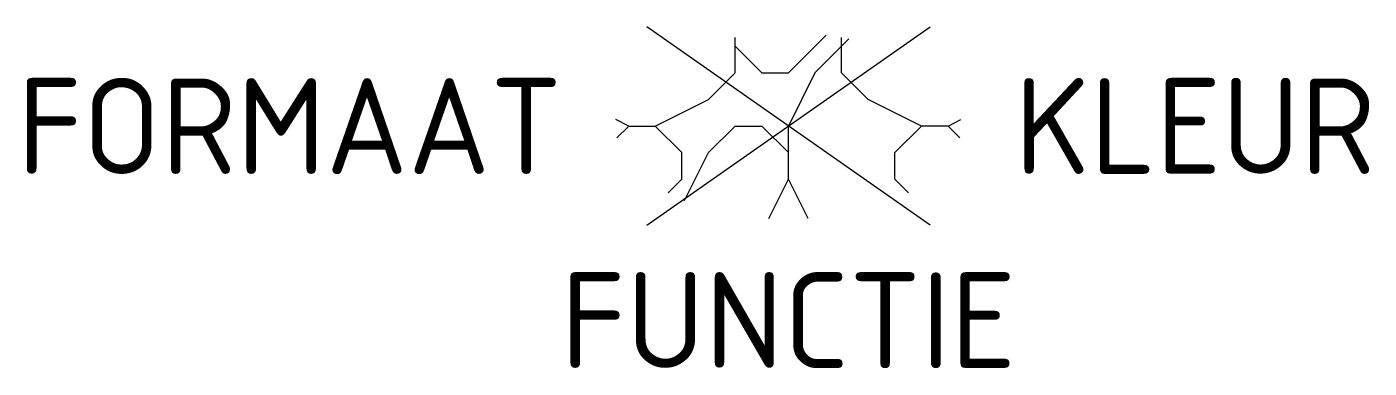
# Model space of a CAD drawing. Header units: metres. Extents: x -14.3 to 10.9, y -4.6 to 1.9.
import ezdxf
from ezdxf.enums import TextEntityAlignment as Align

# ---------------------------------------------------------------- set-up
doc = ezdxf.new("R2010")
doc.units = ezdxf.units.M
doc.styles.add('NLCS-ISO', font='NLCS-ISO.ttf')

msp = doc.modelspace()

# ---------------------------------------------------------------- linework, layer by layer
for p, q in [((-2.662, -1.864), (2.662, 1.864)), ((2.662, -1.864), (-2.662, 1.864)), ((-1, 1), (-1, 1.665)), ((0, 1), (0.707, 1.708)), ((0.5, 1), (1.138, 1.639)), ((1, 1), (1, 1.665)), ((-0.5, 1), (-1, 1.5)), ((-1.5, 0.5), (-1, 1)), ((-0.5, 1), (0, 1)), ((0.5, 1), (0, 0)), ((1.5, 0.5), (1, 1)), ((-2.5, 0), (-1.5, 0.5)), ((2.5, 0), (1.5, 0.5)), ((-3, 0), (-3.241, 0.121)), ((-3.223, -0.223), (-3, 0)), ((-3, 0), (-2.5, 0)), ((-2, -0.5), (-2.5, 0)), ((-1.5, -0.5), (-1, 0)), ((-1, 0), (-0.5, 0)), ((0, -0.5), (-0.5, 0)), ((0, -1), (0, 0)), ((2, -0.5), (2.5, 0)), ((3, 0), (2.5, 0)), ((3, 0), (3.241, 0.121)), ((3.223, -0.223), (3, 0)), ((-3, 0), (-2.5, 0)), ((3, 0), (2.5, 0)), ((-2, -1), (-2, -0.5)), ((-1.95, -1.4), (-1.5, -0.5)), ((0, -1), (0, -0.5)), ((2, -1), (2, -0.5)), ((-2.258, -1.258), (-2, -1)), ((-0.369, -1.738), (0, -1)), ((0.369, -1.738), (0, -1)), ((2.258, -1.258), (2, -1))]:
    msp.add_line(p, q)

# ---------------------------------------------------------------- texts
at = {"style": 'NLCS-ISO'}
msp.add_attdef('FORMAAT', text='', height=1.8, dxfattribs=at).set_placement((-4.25, 0), align=Align.MIDDLE_RIGHT)
msp.add_attdef('KLEUR', text='', height=1.8, dxfattribs=at).set_placement((4.25, 0), align=Align.MIDDLE_LEFT)
at = {"style": 'NLCS-ISO', "flags": 1}
msp.add_attdef('FUNCTIE', text='', height=1.8, dxfattribs=at).set_placement((0, -2.75), align=Align.TOP_CENTER)

doc.saveas('drawing.dxf')
